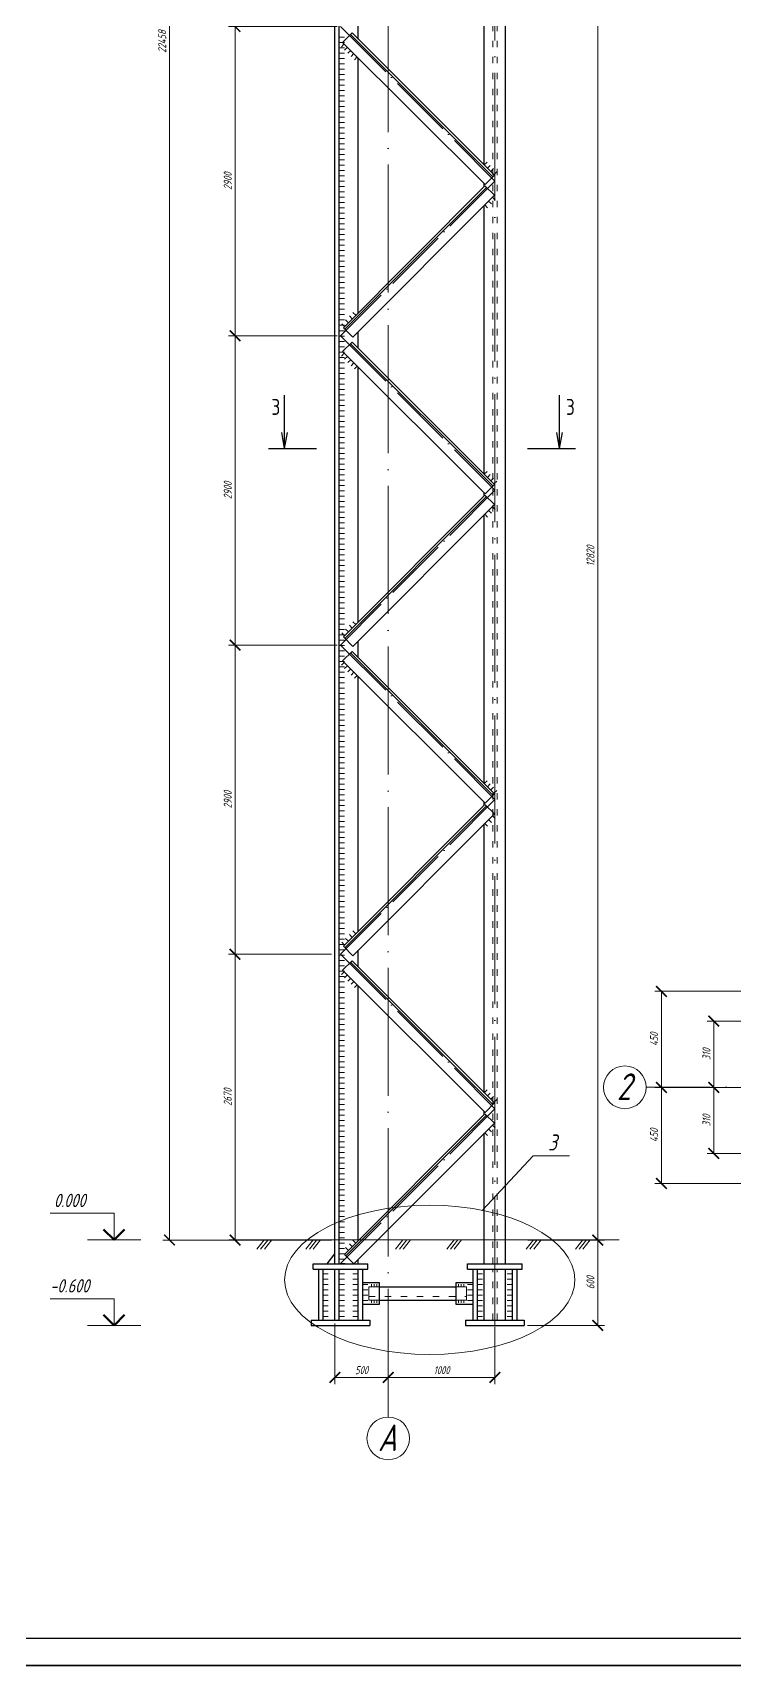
# Model space of a CAD drawing. Header units: millimetres. Extents: x 1665 to 4316, y 443 to 1647.
# Drawn here: x 2126.7 to 2258.3, y 1053 to 1358.9 of the extents above; entities that cross this region are included whole.
import ezdxf

# ---------------------------------------------------------------- set-up
doc = ezdxf.new("R2010")
doc.units = ezdxf.units.MM
for name, pattern in [('ACAD_ISO03W100', [30, 12, -18]), ('ACAD_ISO04W100', [30, 24, -3, 0, -3]), ('ACAD_ISO10W100', [18, 12, -3, 0, -3])]:
    doc.linetypes.add(name, pattern=pattern)
doc.layers.get('0').update_dxf_attribs({"lineweight": 18})
doc.styles.get("Standard").update_dxf_attribs({"font": 'romans.shx', "width": 0.75, "oblique": 15, "height": 1.5})
doc.dimstyles.new('ISO-25', dxfattribs={"dimtxt": 1.5, "dimasz": 2, "dimexe": 1.25, "dimexo": 0.625, "dimtad": 1, "dimtxsty": 'Standard', "dimblk": 'ARCHTICK', "dimcen": 2.5, "dimadec": 0, "dimazin": 0, "dimtfac": 1, "dimtmove": 0, "dimatfit": 3, "dimldrblk": 'NONE', "dimfxl": 1, "dimlwd": 18, "dimlwe": 18, "dimarcsym": 0})

# ---------------------------------------------------------------- blocks, each defined once
blk = doc.blocks.new('_ArchTick')
at = {"color": 0, "linetype": 'ByBlock', "const_width": 0.15}
blk.add_lwpolyline([(-0.5, -0.5), (0.5, 0.5)], dxfattribs=at)
blk = doc.blocks.new('*D208')
at = {"color": 0, "lineweight": 18, "transparency": 16777216}
for p, q in [((2183.41, 1117.04), (2183.41, 1105.65)), ((2193.41, 1117.04), (2193.41, 1105.65)), ((2183.41, 1106.9), (2193.41, 1106.9))]:
    blk.add_line(p, q, dxfattribs=at)
at = {"layer": 'Defpoints', "color": 0, "transparency": 16777216}
for p in [(2183.41, 1117.66), (2193.41, 1117.66), (2193.41, 1106.9)]:
    blk.add_point(p, dxfattribs=at)
at = {"color": 0, "lineweight": 18, "transparency": 16777216, "xscale": 2, "yscale": 2, "zscale": 2, "rotation": 180}
blk.add_blockref('_ArchTick', (2183.41, 1106.9), dxfattribs=at)
at = {"color": 0, "lineweight": 18, "transparency": 16777216, "xscale": 2, "yscale": 2, "zscale": 2}
blk.add_blockref('_ArchTick', (2193.41, 1106.9), dxfattribs=at)
at = {"color": 0, "transparency": 16777216, "insert": (2188.41, 1108.27), "char_height": 1.5, "attachment_point": 5}
blk.add_mtext('500', dxfattribs=at)
blk = doc.blocks.new('_None')
blk = doc.blocks.new('*D209')
at = {"color": 0, "lineweight": 18, "transparency": 16777216}
for p, q in [((2193.41, 1116.41), (2193.41, 1105.65)), ((2213.41, 1116.41), (2213.41, 1105.65)), ((2193.41, 1106.9), (2213.41, 1106.9))]:
    blk.add_line(p, q, dxfattribs=at)
at = {"layer": 'Defpoints', "color": 0, "transparency": 16777216}
for p in [(2193.41, 1117.04), (2213.41, 1117.04), (2213.41, 1106.9)]:
    blk.add_point(p, dxfattribs=at)
at = {"color": 0, "lineweight": 18, "transparency": 16777216, "xscale": 2, "yscale": 2, "zscale": 2, "rotation": 180}
blk.add_blockref('_ArchTick', (2193.41, 1106.9), dxfattribs=at)
at = {"color": 0, "lineweight": 18, "transparency": 16777216, "xscale": 2, "yscale": 2, "zscale": 2}
blk.add_blockref('_ArchTick', (2213.41, 1106.9), dxfattribs=at)
at = {"color": 0, "transparency": 16777216, "insert": (2203.41, 1108.27), "char_height": 1.5, "attachment_point": 5}
blk.add_mtext('1000', dxfattribs=at)
blk = doc.blocks.new('*D210')
at = {"color": 0, "lineweight": 18, "transparency": 16777216}
for p, q in [((2216.04, 1389.06), (2233.96, 1389.06)), ((2232.71, 1132.66), (2232.71, 1389.06)), ((2219.56, 1132.66), (2233.96, 1132.66))]:
    blk.add_line(p, q, dxfattribs=at)
at = {"layer": 'Defpoints', "color": 0, "transparency": 16777216}
for p in [(2215.41, 1389.06), (2232.71, 1389.06), (2218.93, 1132.66)]:
    blk.add_point(p, dxfattribs=at)
at = {"color": 0, "lineweight": 18, "transparency": 16777216, "xscale": 2, "yscale": 2, "zscale": 2}
for p, rotation in [((2232.71, 1389.06), 90), ((2232.71, 1132.66), 270)]:
    blk.add_blockref('_ArchTick', p, dxfattribs=dict(at, rotation=rotation))
at = {"color": 0, "transparency": 16777216, "insert": (2231.33, 1260.86), "char_height": 1.5, "attachment_point": 5, "rotation": 90}
blk.add_mtext('12820', dxfattribs=at)
blk = doc.blocks.new('*D253')
at = {"color": 0, "lineweight": 18, "transparency": 16777216}
for p, q in [((2182.79, 1186.2), (2163.42, 1186.2)), ((2164.67, 1132.66), (2164.67, 1186.2)), ((2182.79, 1132.66), (2163.42, 1132.66))]:
    blk.add_line(p, q, dxfattribs=at)
at = {"layer": 'Defpoints', "color": 0, "transparency": 16777216}
for p in [(2164.67, 1186.2), (2183.41, 1186.2), (2183.41, 1132.66)]:
    blk.add_point(p, dxfattribs=at)
at = {"color": 0, "lineweight": 18, "transparency": 16777216, "xscale": 2, "yscale": 2, "zscale": 2}
for p, rotation in [((2164.67, 1186.2), 90), ((2164.67, 1132.66), 270)]:
    blk.add_blockref('_ArchTick', p, dxfattribs=dict(at, rotation=rotation))
at = {"color": 0, "transparency": 16777216, "insert": (2163.3, 1159.43), "char_height": 1.5, "attachment_point": 5, "rotation": 90}
blk.add_mtext('2670', dxfattribs=at)
blk = doc.blocks.new('*D254')
at = {"color": 0, "lineweight": 18, "transparency": 16777216}
for p, q in [((2183.83, 1244.16), (2163.42, 1244.16)), ((2164.67, 1186.2), (2164.67, 1244.16)), ((2182.79, 1186.2), (2163.42, 1186.2))]:
    blk.add_line(p, q, dxfattribs=at)
at = {"layer": 'Defpoints', "color": 0, "transparency": 16777216}
for p in [(2164.67, 1244.16), (2184.46, 1244.16), (2183.41, 1186.2)]:
    blk.add_point(p, dxfattribs=at)
at = {"color": 0, "lineweight": 18, "transparency": 16777216, "xscale": 2, "yscale": 2, "zscale": 2}
for p, rotation in [((2164.67, 1244.16), 90), ((2164.67, 1186.2), 270)]:
    blk.add_blockref('_ArchTick', p, dxfattribs=dict(at, rotation=rotation))
at = {"color": 0, "transparency": 16777216, "insert": (2163.3, 1215.18), "char_height": 1.5, "attachment_point": 5, "rotation": 90}
blk.add_mtext('2900', dxfattribs=at)
blk = doc.blocks.new('*D255')
at = {"color": 0, "lineweight": 18, "transparency": 16777216}
for p, q in [((2183.83, 1302.11), (2163.42, 1302.11)), ((2164.67, 1244.16), (2164.67, 1302.11)), ((2183.83, 1244.16), (2163.42, 1244.16))]:
    blk.add_line(p, q, dxfattribs=at)
at = {"layer": 'Defpoints', "color": 0, "transparency": 16777216}
for p in [(2164.67, 1302.11), (2184.46, 1302.11), (2184.46, 1244.16)]:
    blk.add_point(p, dxfattribs=at)
at = {"color": 0, "lineweight": 18, "transparency": 16777216, "xscale": 2, "yscale": 2, "zscale": 2}
for p, rotation in [((2164.67, 1302.11), 90), ((2164.67, 1244.16), 270)]:
    blk.add_blockref('_ArchTick', p, dxfattribs=dict(at, rotation=rotation))
at = {"color": 0, "transparency": 16777216, "insert": (2163.3, 1273.13), "char_height": 1.5, "attachment_point": 5, "rotation": 90}
blk.add_mtext('2900', dxfattribs=at)
blk = doc.blocks.new('*D256')
at = {"color": 0, "lineweight": 18, "transparency": 16777216}
for p, q in [((2183.83, 1360.06), (2163.42, 1360.06)), ((2164.67, 1302.11), (2164.67, 1360.06)), ((2183.83, 1302.11), (2163.42, 1302.11))]:
    blk.add_line(p, q, dxfattribs=at)
at = {"layer": 'Defpoints', "color": 0, "transparency": 16777216}
for p in [(2164.67, 1360.06), (2184.46, 1360.06), (2184.46, 1302.11)]:
    blk.add_point(p, dxfattribs=at)
at = {"color": 0, "lineweight": 18, "transparency": 16777216, "xscale": 2, "yscale": 2, "zscale": 2}
for p, rotation in [((2164.67, 1360.06), 90), ((2164.67, 1302.11), 270)]:
    blk.add_blockref('_ArchTick', p, dxfattribs=dict(at, rotation=rotation))
at = {"color": 0, "transparency": 16777216, "insert": (2163.3, 1331.09), "char_height": 1.5, "attachment_point": 5, "rotation": 90}
blk.add_mtext('2900', dxfattribs=at)
blk = doc.blocks.new('*D264')
at = {"color": 0, "lineweight": 18, "transparency": 16777216}
for p, q in [((2182.79, 1581.83), (2151.14, 1581.83)), ((2152.39, 1132.66), (2152.39, 1581.83)), ((2182.79, 1132.66), (2151.14, 1132.66))]:
    blk.add_line(p, q, dxfattribs=at)
at = {"layer": 'Defpoints', "color": 0, "transparency": 16777216}
for p in [(2152.39, 1581.83), (2183.41, 1581.83), (2183.41, 1132.66)]:
    blk.add_point(p, dxfattribs=at)
at = {"color": 0, "lineweight": 18, "transparency": 16777216, "xscale": 2, "yscale": 2, "zscale": 2}
for p, rotation in [((2152.39, 1581.83), 90), ((2152.39, 1132.66), 270)]:
    blk.add_blockref('_ArchTick', p, dxfattribs=dict(at, rotation=rotation))
at = {"color": 0, "transparency": 16777216, "insert": (2151.01, 1357.25), "char_height": 1.5, "attachment_point": 5, "rotation": 90}
blk.add_mtext('22458', dxfattribs=at)
blk = doc.blocks.new('*D309')
at = {"color": 0, "lineweight": 18, "transparency": 16777216}
for p, q in [((2271.85, 1173.67), (2253.21, 1173.67)), ((2254.46, 1161.27), (2254.46, 1173.67)), ((2271.85, 1161.27), (2253.21, 1161.27))]:
    blk.add_line(p, q, dxfattribs=at)
at = {"layer": 'Defpoints', "color": 0, "transparency": 16777216}
for p in [(2254.46, 1173.67), (2272.47, 1173.67), (2272.47, 1161.27)]:
    blk.add_point(p, dxfattribs=at)
at = {"color": 0, "lineweight": 18, "transparency": 16777216, "xscale": 2, "yscale": 2, "zscale": 2}
for p, rotation in [((2254.46, 1173.67), 90), ((2254.46, 1161.27), 270)]:
    blk.add_blockref('_ArchTick', p, dxfattribs=dict(at, rotation=rotation))
at = {"color": 0, "transparency": 16777216, "insert": (2253.09, 1167.47), "char_height": 1.5, "attachment_point": 5, "rotation": 90}
blk.add_mtext('310', dxfattribs=at)
blk = doc.blocks.new('*D296')
at = {"color": 0, "lineweight": 18, "transparency": 16777216}
for p, q in [((2271.85, 1161.27), (2253.21, 1161.27)), ((2254.46, 1148.87), (2254.46, 1161.27)), ((2271.85, 1148.87), (2253.21, 1148.87))]:
    blk.add_line(p, q, dxfattribs=at)
at = {"layer": 'Defpoints', "color": 0, "transparency": 16777216}
for p in [(2254.46, 1161.27), (2272.47, 1161.27), (2272.47, 1148.87)]:
    blk.add_point(p, dxfattribs=at)
at = {"color": 0, "lineweight": 18, "transparency": 16777216, "xscale": 2, "yscale": 2, "zscale": 2}
for p, rotation in [((2254.46, 1161.27), 90), ((2254.46, 1148.87), 270)]:
    blk.add_blockref('_ArchTick', p, dxfattribs=dict(at, rotation=rotation))
at = {"color": 0, "transparency": 16777216, "insert": (2253.09, 1155.07), "char_height": 1.5, "attachment_point": 5, "rotation": 90}
blk.add_mtext('310', dxfattribs=at)
blk = doc.blocks.new('*D310')
at = {"color": 0, "lineweight": 18, "transparency": 16777216}
for p, q in [((2273.88, 1179.27), (2243.39, 1179.27)), ((2244.64, 1179.27), (2244.64, 1161.27)), ((2273.88, 1161.27), (2243.39, 1161.27))]:
    blk.add_line(p, q, dxfattribs=at)
at = {"layer": 'Defpoints', "color": 0, "transparency": 16777216}
for p in [(2274.5, 1179.27), (2244.64, 1161.27), (2274.5, 1161.27)]:
    blk.add_point(p, dxfattribs=at)
at = {"color": 0, "lineweight": 18, "transparency": 16777216, "xscale": 2, "yscale": 2, "zscale": 2}
for p, rotation in [((2244.64, 1179.27), 90), ((2244.64, 1161.27), 270)]:
    blk.add_blockref('_ArchTick', p, dxfattribs=dict(at, rotation=rotation))
at = {"color": 0, "transparency": 16777216, "insert": (2243.27, 1170.27), "char_height": 1.5, "attachment_point": 5, "rotation": 90}
blk.add_mtext('450', dxfattribs=at)
blk = doc.blocks.new('*D297')
at = {"color": 0, "lineweight": 18, "transparency": 16777216}
for p, q in [((2274.2, 1161.27), (2243.39, 1161.27)), ((2244.64, 1161.27), (2244.64, 1143.27)), ((2274.2, 1143.27), (2243.39, 1143.27))]:
    blk.add_line(p, q, dxfattribs=at)
at = {"layer": 'Defpoints', "color": 0, "transparency": 16777216}
for p in [(2274.82, 1161.27), (2244.64, 1143.27), (2274.82, 1143.27)]:
    blk.add_point(p, dxfattribs=at)
at = {"color": 0, "lineweight": 18, "transparency": 16777216, "xscale": 2, "yscale": 2, "zscale": 2}
for p, rotation in [((2244.64, 1161.27), 90), ((2244.64, 1143.27), 270)]:
    blk.add_blockref('_ArchTick', p, dxfattribs=dict(at, rotation=rotation))
at = {"color": 0, "transparency": 16777216, "insert": (2243.27, 1152.27), "char_height": 1.5, "attachment_point": 5, "rotation": 90}
blk.add_mtext('450', dxfattribs=at)

msp = doc.modelspace()

# ---------------------------------------------------------------- linework, layer by layer
at = {"linetype": 'ACAD_ISO04W100'}
for p, q in [((2193.411, 1099.492), (2193.411, 1582.725)), ((2213.411, 1116.665), (2213.411, 1389.465))]:
    msp.add_line(p, q, dxfattribs=at)
at = {"lineweight": 30}
for p, q in [((2215.411, 1128.185), (2215.411, 1395.187)), ((2183.411, 1128.185), (2183.411, 1389.465)), ((2184.211, 1128.185), (2184.211, 1389.465)), ((2211.411, 1334.114), (2211.411, 1384.485)), ((2187.771, 1357.717), (2187.771, 1360.808)), ((2187.771, 1306.392), (2187.771, 1354.184)), ((2211.411, 1330.07), (2211.411, 1330.581)), ((2211.411, 1276.16), (2211.411, 1326.531)), ((2187.771, 1299.763), (2187.771, 1302.854)), ((2187.771, 1248.438), (2187.771, 1296.23)), ((2173.963, 1280.999), (2173.963, 1290.999)), ((2225.557, 1280.999), (2225.557, 1290.999)), ((2173.963, 1280.999), (2173.434, 1284.003)), ((2173.963, 1280.999), (2174.493, 1284.003)), ((2225.557, 1280.999), (2225.027, 1284.003)), ((2225.557, 1280.999), (2226.086, 1284.003)), ((2170.963, 1280.999), (2179.963, 1280.999)), ((2219.557, 1280.999), (2228.557, 1280.999)), ((2211.411, 1272.116), (2211.411, 1272.627)), ((2211.411, 1218.206), (2211.411, 1268.577)), ((2187.771, 1241.809), (2187.771, 1244.9)), ((2187.771, 1190.484), (2187.771, 1238.276)), ((2211.411, 1214.162), (2211.411, 1214.673)), ((2211.411, 1160.252), (2211.411, 1210.623)), ((2187.771, 1183.855), (2187.771, 1186.946)), ((2187.771, 1132.53), (2187.771, 1180.322)), ((2211.411, 1156.208), (2211.411, 1156.719)), ((2211.411, 1128.185), (2211.411, 1152.669)), ((2181.923, 1128.185), (2183.411, 1130.065)), ((2187.771, 1128.185), (2187.771, 1128.992)), ((2179.331, 1128.185), (2189.571, 1128.185)), ((2179.331, 1127.185), (2179.331, 1128.185)), ((2179.331, 1127.185), (2189.571, 1127.185)), ((2180.331, 1127.185), (2180.331, 1117.665)), ((2181.131, 1127.185), (2181.131, 1117.665)), ((2183.411, 1117.665), (2183.411, 1127.185)), ((2184.211, 1117.665), (2184.211, 1127.185)), ((2187.771, 1117.665), (2187.771, 1127.185)), ((2188.571, 1127.185), (2188.571, 1117.665)), ((2189.571, 1127.185), (2189.571, 1128.185)), ((2208.285, 1128.185), (2218.525, 1128.185)), ((2208.285, 1127.185), (2208.285, 1128.185)), ((2208.285, 1127.185), (2218.525, 1127.185)), ((2209.285, 1127.185), (2209.285, 1117.665)), ((2210.085, 1127.185), (2210.085, 1117.665)), ((2211.411, 1117.665), (2211.411, 1127.185)), ((2215.411, 1117.665), (2215.411, 1127.185)), ((2216.725, 1117.665), (2216.725, 1127.185)), ((2217.525, 1127.185), (2217.525, 1117.665)), ((2218.525, 1127.185), (2218.525, 1128.185)), ((2191.771, 1124.665), (2188.571, 1124.665)), ((2191.771, 1120.665), (2191.771, 1124.665)), ((2191.771, 1123.899), (2206.085, 1123.899)), ((2209.285, 1124.665), (2206.085, 1124.665)), ((2206.085, 1124.665), (2206.085, 1120.665)), ((2188.571, 1120.665), (2191.771, 1120.665)), ((2191.771, 1121.399), (2206.085, 1121.399)), ((2206.085, 1120.665), (2209.285, 1120.665)), ((2178.937, 1117.665), (2189.977, 1117.665)), ((2178.937, 1117.665), (2178.937, 1116.665)), ((2189.977, 1117.665), (2189.977, 1116.665)), ((2207.891, 1117.665), (2218.931, 1117.665)), ((2207.891, 1117.665), (2207.891, 1116.665)), ((2218.931, 1117.665), (2218.931, 1116.665)), ((2178.937, 1116.665), (2189.977, 1116.665)), ((2207.891, 1116.665), (2218.931, 1116.665)), ((2501.02, 1057.955), (1685.02, 1057.955))]:
    msp.add_line(p, q, dxfattribs=at)
at = {"linetype": 'ACAD_ISO03W100', "ltscale": 0.1}
for p, q in [((2213.011, 1128.185), (2213.011, 1393.336)), ((2213.811, 1128.185), (2213.811, 1393.336)), ((2213.011, 1117.665), (2213.011, 1127.185)), ((2213.811, 1117.665), (2213.811, 1127.185))]:
    msp.add_line(p, q, dxfattribs=at)
at = {"linetype": 'ACAD_ISO04W100', "ltscale": 0.5}
for p, q in [((2184.457, 1360.065), (2213.411, 1331.111)), ((2213.411, 1331.111), (2184.457, 1302.111)), ((2184.457, 1302.111), (2213.411, 1273.157)), ((2213.411, 1273.157), (2184.457, 1244.157)), ((2184.457, 1244.157), (2213.411, 1215.203)), ((2213.411, 1215.203), (2184.457, 1186.203)), ((2184.457, 1186.203), (2213.411, 1157.249)), ((2213.411, 1157.249), (2184.457, 1128.249))]:
    msp.add_line(p, q, dxfattribs=at)
for p, q in [((2186.623, 1358.863), (2184.856, 1357.095)), ((2185.211, 1358.065), (2184.211, 1358.065)), ((2185.211, 1357.065), (2184.211, 1357.065)), ((2185.211, 1356.065), (2184.211, 1356.065)), ((2185.159, 1356.792), (2184.627, 1356.26)), ((2185.765, 1356.187), (2185.233, 1355.655)), ((2186.371, 1355.582), (2185.839, 1355.05)), ((2185.211, 1355.065), (2184.211, 1355.065)), ((2185.211, 1354.065), (2184.211, 1354.065)), ((2185.211, 1353.065), (2184.211, 1353.065)), ((2186.978, 1354.976), (2186.446, 1354.444)), ((2187.584, 1354.371), (2187.052, 1353.839)), ((2185.211, 1352.065), (2184.211, 1352.065)), ((2185.211, 1351.065), (2184.211, 1351.065)), ((2185.211, 1350.065), (2184.211, 1350.065)), ((2185.211, 1349.065), (2184.211, 1349.065)), ((2185.211, 1348.065), (2184.211, 1348.065)), ((2185.211, 1347.065), (2184.211, 1347.065)), ((2185.211, 1346.065), (2184.211, 1346.065)), ((2185.211, 1345.065), (2184.211, 1345.065)), ((2185.211, 1344.065), (2184.211, 1344.065)), ((2185.211, 1343.065), (2184.211, 1343.065)), ((2185.211, 1342.065), (2184.211, 1342.065)), ((2185.211, 1341.065), (2184.211, 1341.065)), ((2185.211, 1340.065), (2184.211, 1340.065)), ((2185.211, 1339.065), (2184.211, 1339.065)), ((2185.211, 1338.065), (2184.211, 1338.065)), ((2185.211, 1337.065), (2184.211, 1337.065)), ((2185.211, 1336.065), (2184.211, 1336.065)), ((2185.211, 1335.065), (2184.211, 1335.065)), ((2185.211, 1334.065), (2184.211, 1334.065)), ((2211.943, 1334.646), (2211.411, 1334.114)), ((2212.55, 1334.041), (2212.018, 1333.509)), ((2185.211, 1333.065), (2184.211, 1333.065)), ((2185.211, 1332.065), (2184.211, 1332.065)), ((2185.211, 1331.065), (2184.211, 1331.065)), ((2213.326, 1332.202), (2211.558, 1330.435)), ((2213.156, 1333.436), (2212.624, 1332.903)), ((2213.762, 1332.83), (2213.23, 1332.298)), ((2185.211, 1330.065), (2184.211, 1330.065)), ((2185.211, 1329.065), (2184.211, 1329.065)), ((2185.211, 1328.065), (2184.211, 1328.065)), ((2211.539, 1330.198), (2213.307, 1328.43)), ((2212.947, 1328.069), (2213.482, 1327.534)), ((2185.211, 1327.065), (2184.211, 1327.065)), ((2185.211, 1326.065), (2184.211, 1326.065)), ((2185.211, 1325.065), (2184.211, 1325.065)), ((2211.506, 1326.626), (2212.041, 1326.091)), ((2212.226, 1327.348), (2212.761, 1326.813)), ((2185.211, 1324.065), (2184.211, 1324.065)), ((2185.211, 1323.065), (2184.211, 1323.065)), ((2185.211, 1322.065), (2184.211, 1322.065)), ((2185.211, 1321.065), (2184.211, 1321.065)), ((2185.211, 1320.065), (2184.211, 1320.065)), ((2185.211, 1319.065), (2184.211, 1319.065)), ((2185.211, 1318.065), (2184.211, 1318.065)), ((2185.211, 1317.065), (2184.211, 1317.065)), ((2185.211, 1316.065), (2184.211, 1316.065)), ((2185.211, 1315.065), (2184.211, 1315.065)), ((2185.211, 1314.065), (2184.211, 1314.065)), ((2185.211, 1313.065), (2184.211, 1313.065)), ((2185.211, 1312.065), (2184.211, 1312.065)), ((2185.211, 1311.065), (2184.211, 1311.065)), ((2185.211, 1310.065), (2184.211, 1310.065)), ((2185.211, 1309.065), (2184.211, 1309.065)), ((2185.211, 1308.065), (2184.211, 1308.065)), ((2185.211, 1307.065), (2184.211, 1307.065)), ((2186.792, 1306.481), (2187.326, 1305.947)), ((2185.211, 1306.065), (2184.211, 1306.065)), ((2185.211, 1305.065), (2184.211, 1305.065)), ((2185.211, 1304.065), (2184.211, 1304.065)), ((2184.688, 1304.375), (2185.223, 1303.84)), ((2184.999, 1303.616), (2186.767, 1301.848)), ((2185.408, 1305.096), (2185.943, 1304.561)), ((2186.129, 1305.818), (2186.664, 1305.283)), ((2185.211, 1303.065), (2184.211, 1303.065)), ((2185.211, 1302.065), (2184.211, 1302.065)), ((2185.211, 1301.065), (2184.211, 1301.065)), ((2186.623, 1300.909), (2184.856, 1299.141)), ((2185.211, 1300.065), (2184.211, 1300.065)), ((2185.211, 1299.065), (2184.211, 1299.065)), ((2185.211, 1298.065), (2184.211, 1298.065)), ((2185.159, 1298.838), (2184.627, 1298.306)), ((2185.765, 1298.233), (2185.233, 1297.701)), ((2186.371, 1297.628), (2185.839, 1297.096)), ((2185.211, 1297.065), (2184.211, 1297.065)), ((2185.211, 1296.065), (2184.211, 1296.065)), ((2185.211, 1295.065), (2184.211, 1295.065)), ((2186.978, 1297.022), (2186.446, 1296.49)), ((2187.584, 1296.417), (2187.052, 1295.885)), ((2185.211, 1294.065), (2184.211, 1294.065)), ((2185.211, 1293.065), (2184.211, 1293.065)), ((2185.211, 1292.065), (2184.211, 1292.065)), ((2185.211, 1291.065), (2184.211, 1291.065)), ((2185.211, 1290.065), (2184.211, 1290.065)), ((2185.211, 1289.065), (2184.211, 1289.065)), ((2185.211, 1288.065), (2184.211, 1288.065)), ((2185.211, 1287.065), (2184.211, 1287.065)), ((2185.211, 1286.065), (2184.211, 1286.065)), ((2185.211, 1285.065), (2184.211, 1285.065)), ((2185.211, 1284.065), (2184.211, 1284.065)), ((2185.211, 1283.065), (2184.211, 1283.065)), ((2185.211, 1282.065), (2184.211, 1282.065)), ((2185.211, 1281.065), (2184.211, 1281.065)), ((2185.211, 1280.065), (2184.211, 1280.065)), ((2185.211, 1279.065), (2184.211, 1279.065)), ((2185.211, 1278.065), (2184.211, 1278.065)), ((2185.211, 1277.065), (2184.211, 1277.065)), ((2185.211, 1276.065), (2184.211, 1276.065)), ((2211.943, 1276.692), (2211.411, 1276.16)), ((2212.55, 1276.087), (2212.018, 1275.555)), ((2185.211, 1275.065), (2184.211, 1275.065)), ((2185.211, 1274.065), (2184.211, 1274.065)), ((2185.211, 1273.065), (2184.211, 1273.065)), ((2213.326, 1274.248), (2211.558, 1272.481)), ((2213.156, 1275.482), (2212.624, 1274.949)), ((2213.762, 1274.876), (2213.23, 1274.344)), ((2185.211, 1272.065), (2184.211, 1272.065)), ((2185.211, 1271.065), (2184.211, 1271.065)), ((2185.211, 1270.065), (2184.211, 1270.065)), ((2211.539, 1272.244), (2213.307, 1270.476)), ((2212.947, 1270.115), (2213.482, 1269.58)), ((2185.211, 1269.065), (2184.211, 1269.065)), ((2185.211, 1268.065), (2184.211, 1268.065)), ((2185.211, 1267.065), (2184.211, 1267.065)), ((2211.506, 1268.672), (2212.041, 1268.137)), ((2212.226, 1269.394), (2212.761, 1268.859)), ((2185.211, 1266.065), (2184.211, 1266.065)), ((2185.211, 1265.065), (2184.211, 1265.065)), ((2185.211, 1264.065), (2184.211, 1264.065)), ((2185.211, 1263.065), (2184.211, 1263.065)), ((2185.211, 1262.065), (2184.211, 1262.065)), ((2185.211, 1261.065), (2184.211, 1261.065)), ((2185.211, 1260.065), (2184.211, 1260.065)), ((2185.211, 1259.065), (2184.211, 1259.065)), ((2185.211, 1258.065), (2184.211, 1258.065)), ((2185.211, 1257.065), (2184.211, 1257.065)), ((2185.211, 1256.065), (2184.211, 1256.065)), ((2185.211, 1255.065), (2184.211, 1255.065)), ((2185.211, 1254.065), (2184.211, 1254.065)), ((2185.211, 1253.065), (2184.211, 1253.065)), ((2185.211, 1252.065), (2184.211, 1252.065)), ((2185.211, 1251.065), (2184.211, 1251.065)), ((2185.211, 1250.065), (2184.211, 1250.065)), ((2185.211, 1249.065), (2184.211, 1249.065)), ((2186.792, 1248.527), (2187.326, 1247.993)), ((2185.211, 1248.065), (2184.211, 1248.065)), ((2185.211, 1247.065), (2184.211, 1247.065)), ((2185.211, 1246.065), (2184.211, 1246.065)), ((2184.688, 1246.421), (2185.223, 1245.886)), ((2184.999, 1245.662), (2186.767, 1243.894)), ((2185.408, 1247.142), (2185.943, 1246.607)), ((2186.129, 1247.864), (2186.664, 1247.329)), ((2185.211, 1245.065), (2184.211, 1245.065)), ((2185.211, 1244.065), (2184.211, 1244.065)), ((2185.211, 1243.065), (2184.211, 1243.065)), ((2186.623, 1242.955), (2184.856, 1241.187)), ((2185.211, 1242.065), (2184.211, 1242.065)), ((2185.211, 1241.065), (2184.211, 1241.065)), ((2185.211, 1240.065), (2184.211, 1240.065)), ((2185.159, 1240.884), (2184.627, 1240.352)), ((2185.765, 1240.279), (2185.233, 1239.747)), ((2186.371, 1239.674), (2185.839, 1239.142)), ((2185.211, 1239.065), (2184.211, 1239.065)), ((2185.211, 1238.065), (2184.211, 1238.065)), ((2185.211, 1237.065), (2184.211, 1237.065)), ((2185.211, 1236.065), (2184.211, 1236.065)), ((2186.978, 1239.068), (2186.446, 1238.536)), ((2187.584, 1238.463), (2187.052, 1237.931)), ((2185.211, 1235.065), (2184.211, 1235.065)), ((2185.211, 1234.065), (2184.211, 1234.065)), ((2185.211, 1233.065), (2184.211, 1233.065)), ((2185.211, 1232.065), (2184.211, 1232.065)), ((2185.211, 1231.065), (2184.211, 1231.065)), ((2185.211, 1230.065), (2184.211, 1230.065)), ((2185.211, 1229.065), (2184.211, 1229.065)), ((2185.211, 1228.065), (2184.211, 1228.065)), ((2185.211, 1227.065), (2184.211, 1227.065)), ((2185.211, 1226.065), (2184.211, 1226.065)), ((2185.211, 1225.065), (2184.211, 1225.065)), ((2185.211, 1224.065), (2184.211, 1224.065)), ((2185.211, 1223.065), (2184.211, 1223.065)), ((2185.211, 1222.065), (2184.211, 1222.065)), ((2185.211, 1221.065), (2184.211, 1221.065)), ((2185.211, 1220.065), (2184.211, 1220.065)), ((2185.211, 1219.065), (2184.211, 1219.065)), ((2185.211, 1218.065), (2184.211, 1218.065)), ((2211.943, 1218.738), (2211.411, 1218.206)), ((2212.55, 1218.133), (2212.018, 1217.601)), ((2185.211, 1217.065), (2184.211, 1217.065)), ((2185.211, 1216.065), (2184.211, 1216.065)), ((2185.211, 1215.065), (2184.211, 1215.065)), ((2213.326, 1216.294), (2211.558, 1214.527)), ((2213.156, 1217.528), (2212.624, 1216.995)), ((2213.762, 1216.922), (2213.23, 1216.39)), ((2185.211, 1214.065), (2184.211, 1214.065)), ((2185.211, 1213.065), (2184.211, 1213.065)), ((2185.211, 1212.065), (2184.211, 1212.065)), ((2211.539, 1214.29), (2213.307, 1212.522)), ((2212.947, 1212.161), (2213.482, 1211.626)), ((2185.211, 1211.065), (2184.211, 1211.065)), ((2185.211, 1210.065), (2184.211, 1210.065)), ((2185.211, 1209.065), (2184.211, 1209.065)), ((2211.506, 1210.718), (2212.041, 1210.183)), ((2212.226, 1211.44), (2212.761, 1210.905)), ((2185.211, 1208.065), (2184.211, 1208.065)), ((2185.211, 1207.065), (2184.211, 1207.065)), ((2185.211, 1206.065), (2184.211, 1206.065)), ((2185.211, 1205.065), (2184.211, 1205.065)), ((2185.211, 1204.065), (2184.211, 1204.065)), ((2185.211, 1203.065), (2184.211, 1203.065)), ((2185.211, 1202.065), (2184.211, 1202.065)), ((2185.211, 1201.065), (2184.211, 1201.065)), ((2185.211, 1200.065), (2184.211, 1200.065)), ((2185.211, 1199.065), (2184.211, 1199.065)), ((2185.211, 1198.065), (2184.211, 1198.065)), ((2185.211, 1197.065), (2184.211, 1197.065)), ((2185.211, 1196.065), (2184.211, 1196.065)), ((2185.211, 1195.065), (2184.211, 1195.065)), ((2185.211, 1194.065), (2184.211, 1194.065)), ((2185.211, 1193.065), (2184.211, 1193.065)), ((2185.211, 1192.065), (2184.211, 1192.065)), ((2185.211, 1191.065), (2184.211, 1191.065)), ((2186.792, 1190.573), (2187.326, 1190.039)), ((2185.211, 1190.065), (2184.211, 1190.065)), ((2185.211, 1189.065), (2184.211, 1189.065)), ((2185.211, 1188.065), (2184.211, 1188.065)), ((2184.688, 1188.467), (2185.223, 1187.932)), ((2184.999, 1187.708), (2186.767, 1185.94)), ((2185.408, 1189.188), (2185.943, 1188.653)), ((2186.129, 1189.91), (2186.664, 1189.375)), ((2185.211, 1187.065), (2184.211, 1187.065)), ((2185.211, 1186.065), (2184.211, 1186.065)), ((2185.211, 1185.065), (2184.211, 1185.065)), ((2185.211, 1184.065), (2184.211, 1184.065)), ((2186.623, 1185.001), (2184.856, 1183.233)), ((2185.211, 1183.065), (2184.211, 1183.065)), ((2185.211, 1182.065), (2184.211, 1182.065)), ((2185.211, 1181.065), (2184.211, 1181.065)), ((2185.159, 1182.93), (2184.627, 1182.398)), ((2185.765, 1182.325), (2185.233, 1181.793)), ((2186.371, 1181.72), (2185.839, 1181.188)), ((2186.978, 1181.114), (2186.446, 1180.582)), ((2185.211, 1180.065), (2184.211, 1180.065)), ((2185.211, 1179.065), (2184.211, 1179.065)), ((2185.211, 1178.065), (2184.211, 1178.065)), ((2187.584, 1180.509), (2187.052, 1179.977)), ((2185.211, 1177.065), (2184.211, 1177.065)), ((2185.211, 1176.065), (2184.211, 1176.065)), ((2185.211, 1175.065), (2184.211, 1175.065)), ((2185.211, 1174.065), (2184.211, 1174.065)), ((2185.211, 1173.065), (2184.211, 1173.065)), ((2185.211, 1172.065), (2184.211, 1172.065)), ((2185.211, 1171.065), (2184.211, 1171.065)), ((2185.211, 1170.065), (2184.211, 1170.065)), ((2185.211, 1169.065), (2184.211, 1169.065)), ((2185.211, 1168.065), (2184.211, 1168.065)), ((2185.211, 1167.065), (2184.211, 1167.065)), ((2185.211, 1166.065), (2184.211, 1166.065)), ((2185.211, 1165.065), (2184.211, 1165.065)), ((2185.211, 1164.065), (2184.211, 1164.065)), ((2185.211, 1163.065), (2184.211, 1163.065)), ((2185.211, 1162.065), (2184.211, 1162.065)), ((2185.211, 1161.065), (2184.211, 1161.065)), ((2185.211, 1160.065), (2184.211, 1160.065)), ((2211.943, 1160.784), (2211.411, 1160.252)), ((2212.55, 1160.179), (2212.018, 1159.647)), ((2213.156, 1159.574), (2212.624, 1159.041)), ((2185.211, 1159.065), (2184.211, 1159.065)), ((2185.211, 1158.065), (2184.211, 1158.065)), ((2185.211, 1157.065), (2184.211, 1157.065)), ((2213.326, 1158.34), (2211.558, 1156.573)), ((2213.762, 1158.968), (2213.23, 1158.436)), ((2185.211, 1156.065), (2184.211, 1156.065)), ((2185.211, 1155.065), (2184.211, 1155.065)), ((2185.211, 1154.065), (2184.211, 1154.065)), ((2211.539, 1156.336), (2213.307, 1154.568)), ((2212.226, 1153.486), (2212.761, 1152.951)), ((2212.947, 1154.207), (2213.482, 1153.672)), ((2185.211, 1153.065), (2184.211, 1153.065)), ((2185.211, 1152.065), (2184.211, 1152.065)), ((2185.211, 1151.065), (2184.211, 1151.065)), ((2211.506, 1152.764), (2212.041, 1152.229)), ((2185.211, 1150.065), (2184.211, 1150.065)), ((2185.211, 1149.065), (2184.211, 1149.065)), ((2185.211, 1148.065), (2184.211, 1148.065)), ((2211.103, 1138.224), (2220.558, 1148.425)), ((2220.558, 1148.425), (2227.432, 1148.425)), ((2185.211, 1147.065), (2184.211, 1147.065)), ((2185.211, 1146.065), (2184.211, 1146.065)), ((2185.211, 1145.065), (2184.211, 1145.065)), ((2185.211, 1144.065), (2184.211, 1144.065)), ((2185.211, 1143.065), (2184.211, 1143.065)), ((2185.211, 1142.065), (2184.211, 1142.065)), ((2185.211, 1141.065), (2184.211, 1141.065)), ((2185.211, 1140.065), (2184.211, 1140.065)), ((2185.211, 1139.065), (2184.211, 1139.065)), ((2129.982, 1137.665), (2141.982, 1137.665)), ((2141.982, 1132.665), (2141.982, 1137.665)), ((2185.211, 1138.065), (2184.211, 1138.065)), ((2185.211, 1137.065), (2184.211, 1137.065)), ((2185.211, 1136.065), (2184.211, 1136.065)), ((2146.982, 1132.665), (2136.982, 1132.665)), ((2163.497, 1132.665), (2236.695, 1132.665)), ((2170.16, 1132.665), (2168.776, 1130.963)), ((2170.86, 1132.665), (2169.476, 1130.963)), ((2171.56, 1132.665), (2170.176, 1130.963)), ((2179.332, 1132.665), (2177.949, 1130.963)), ((2180.032, 1132.665), (2178.649, 1130.963)), ((2180.732, 1132.665), (2179.349, 1130.963)), ((2185.211, 1135.065), (2184.211, 1135.065)), ((2185.211, 1134.065), (2184.211, 1134.065)), ((2185.211, 1133.065), (2184.211, 1133.065)), ((2185.211, 1132.065), (2184.211, 1132.065)), ((2186.792, 1132.619), (2187.326, 1132.085)), ((2196.173, 1132.665), (2194.79, 1130.963)), ((2196.873, 1132.665), (2195.49, 1130.963)), ((2197.573, 1132.665), (2196.19, 1130.963)), ((2205.756, 1132.665), (2204.372, 1130.963)), ((2206.456, 1132.665), (2205.072, 1130.963)), ((2207.156, 1132.665), (2205.772, 1130.963)), ((2220.668, 1132.665), (2219.284, 1130.963)), ((2221.368, 1132.665), (2219.984, 1130.963)), ((2222.068, 1132.665), (2220.684, 1130.963)), ((2229.887, 1132.665), (2228.503, 1130.963)), ((2230.587, 1132.665), (2229.203, 1130.963)), ((2231.287, 1132.665), (2229.903, 1130.963)), ((2185.211, 1131.065), (2184.211, 1131.065)), ((2185.211, 1130.065), (2184.211, 1130.065)), ((2185.211, 1129.065), (2184.211, 1129.065)), ((2185.198, 1129.952), (2186.965, 1128.185)), ((2185.408, 1131.234), (2185.943, 1130.699)), ((2186.129, 1131.956), (2186.664, 1131.421)), ((2182.131, 1126.322), (2181.131, 1126.322)), ((2185.211, 1126.322), (2184.211, 1126.322)), ((2184.451, 1128.185), (2185.659, 1128.185)), ((2184.457, 1128.249), (2185.329, 1128.249)), ((2187.771, 1126.322), (2186.771, 1126.322)), ((2211.085, 1126.322), (2210.085, 1126.322)), ((2216.725, 1126.322), (2215.725, 1126.322)), ((2182.131, 1125.322), (2181.131, 1125.322)), ((2182.131, 1124.322), (2181.131, 1124.322)), ((2182.131, 1123.322), (2181.131, 1123.322)), ((2185.211, 1125.322), (2184.211, 1125.322)), ((2185.211, 1124.322), (2184.211, 1124.322)), ((2185.211, 1123.322), (2184.211, 1123.322)), ((2187.771, 1125.322), (2186.771, 1125.322)), ((2187.771, 1124.322), (2186.771, 1124.322)), ((2187.771, 1123.322), (2186.771, 1123.322)), ((2189.571, 1124.322), (2188.571, 1124.322)), ((2189.571, 1123.322), (2188.571, 1123.322)), ((2190.271, 1123.899), (2190.271, 1124.399)), ((2190.771, 1123.899), (2190.771, 1124.399)), ((2191.271, 1123.899), (2191.271, 1124.399)), ((2206.585, 1123.899), (2206.585, 1124.399)), ((2207.085, 1123.899), (2207.085, 1124.399)), ((2207.585, 1123.899), (2207.585, 1124.399)), ((2209.285, 1124.322), (2208.285, 1124.322)), ((2209.285, 1123.322), (2208.285, 1123.322)), ((2211.085, 1125.322), (2210.085, 1125.322)), ((2211.085, 1124.322), (2210.085, 1124.322)), ((2211.085, 1123.322), (2210.085, 1123.322)), ((2216.725, 1125.322), (2215.725, 1125.322)), ((2216.725, 1124.322), (2215.725, 1124.322)), ((2216.725, 1123.322), (2215.725, 1123.322)), ((2129.982, 1121.665), (2141.982, 1121.665)), ((2141.982, 1116.665), (2141.982, 1121.665)), ((2182.131, 1122.322), (2181.131, 1122.322)), ((2182.131, 1121.322), (2181.131, 1121.322)), ((2182.131, 1120.322), (2181.131, 1120.322)), ((2185.211, 1122.322), (2184.211, 1122.322)), ((2185.211, 1121.322), (2184.211, 1121.322)), ((2185.211, 1120.322), (2184.211, 1120.322)), ((2187.771, 1122.322), (2186.771, 1122.322)), ((2187.771, 1121.322), (2186.771, 1121.322)), ((2187.771, 1120.322), (2186.771, 1120.322)), ((2189.571, 1122.322), (2188.571, 1122.322)), ((2189.571, 1121.322), (2188.571, 1121.322)), ((2190.271, 1120.899), (2190.271, 1121.399)), ((2190.771, 1120.899), (2190.771, 1121.399)), ((2191.271, 1120.899), (2191.271, 1121.399)), ((2206.585, 1120.899), (2206.585, 1121.399)), ((2207.085, 1120.899), (2207.085, 1121.399)), ((2207.585, 1120.899), (2207.585, 1121.399)), ((2209.285, 1122.322), (2208.285, 1122.322)), ((2209.285, 1121.322), (2208.285, 1121.322)), ((2211.085, 1122.322), (2210.085, 1122.322)), ((2211.085, 1121.322), (2210.085, 1121.322)), ((2211.085, 1120.322), (2210.085, 1120.322)), ((2216.725, 1122.322), (2215.725, 1122.322)), ((2216.725, 1121.322), (2215.725, 1121.322)), ((2216.725, 1120.322), (2215.725, 1120.322)), ((2182.131, 1119.322), (2181.131, 1119.322)), ((2182.131, 1118.322), (2181.131, 1118.322)), ((2185.211, 1119.322), (2184.211, 1119.322)), ((2185.211, 1118.322), (2184.211, 1118.322)), ((2187.771, 1119.322), (2186.771, 1119.322)), ((2187.771, 1118.322), (2186.771, 1118.322)), ((2211.085, 1119.322), (2210.085, 1119.322)), ((2211.085, 1118.322), (2210.085, 1118.322)), ((2216.725, 1119.322), (2215.725, 1119.322)), ((2216.725, 1118.322), (2215.725, 1118.322)), ((2146.982, 1116.665), (2136.982, 1116.665))]:
    msp.add_line(p, q)
at = {"lineweight": 18}
for p, q in [((2213.043, 1331.92), (2186.34, 1358.58)), ((2213.326, 1332.202), (2186.623, 1358.863)), ((2211.558, 1330.435), (2184.856, 1357.095)), ((2211.539, 1330.198), (2184.999, 1303.616)), ((2211.822, 1329.915), (2185.282, 1303.333)), ((2213.307, 1328.43), (2186.767, 1301.848)), ((2213.043, 1273.966), (2186.34, 1300.626)), ((2213.326, 1274.248), (2186.623, 1300.909)), ((2211.558, 1272.481), (2184.856, 1299.141)), ((2211.539, 1272.244), (2184.999, 1245.662)), ((2211.822, 1271.961), (2185.282, 1245.379)), ((2213.307, 1270.476), (2186.767, 1243.894)), ((2213.043, 1216.012), (2186.34, 1242.672)), ((2213.326, 1216.294), (2186.623, 1242.955)), ((2211.558, 1214.527), (2184.856, 1241.187)), ((2211.539, 1214.29), (2184.999, 1187.708)), ((2211.822, 1214.007), (2185.282, 1187.425)), ((2213.307, 1212.522), (2186.767, 1185.94)), ((2213.043, 1158.058), (2186.34, 1184.718)), ((2213.326, 1158.34), (2186.623, 1185.001)), ((2211.558, 1156.573), (2184.856, 1183.233)), ((2211.539, 1156.336), (2185.198, 1129.952)), ((2211.822, 1156.053), (2185.48, 1129.669)), ((2213.307, 1154.568), (2186.965, 1128.185)), ((2219.556, 1132.665), (2233.958, 1132.665)), ((2232.708, 1116.665), (2232.708, 1132.665)), ((2219.556, 1116.665), (2233.958, 1116.665))]:
    msp.add_line(p, q, dxfattribs=at)
at = {"linetype": 'ACAD_ISO10W100'}
msp.add_line((2241.791, 1161.273), (2351.984, 1161.273), dxfattribs=at)
at = {"lineweight": 60}
for p, q in [((2141.982, 1132.665), (2140.002, 1134.644)), ((2141.982, 1132.665), (2143.962, 1134.644)), ((2141.982, 1116.665), (2140.002, 1118.644)), ((2141.982, 1116.665), (2143.962, 1118.644))]:
    msp.add_line(p, q, dxfattribs=at)
at = {"lineweight": 20, "ltscale": 0.05}
for p, q in [((2189.771, 1123.899), (2191.771, 1123.899)), ((2189.771, 1123.899), (2189.771, 1121.399)), ((2206.085, 1123.899), (2208.085, 1123.899)), ((2208.085, 1123.899), (2208.085, 1121.399)), ((2189.771, 1121.399), (2191.771, 1121.399)), ((2206.085, 1121.399), (2208.085, 1121.399))]:
    msp.add_line(p, q, dxfattribs=at)
at = {"linetype": 'ACAD_ISO03W100', "lineweight": 20, "ltscale": 0.1}
msp.add_line((2189.771, 1122.079), (2208.085, 1122.079), dxfattribs=at)
at = {"lineweight": -2}
for p, q in [((2506.02, 1052.955), (1665.02, 1052.955)), ((1665.02, 1052.955), (2506.02, 1052.955))]:
    msp.add_line(p, q, dxfattribs=at)
for centre in [(2237.791, 1161.273), (2193.411, 1095.492)]:
    msp.add_circle(centre, 4)
msp.add_ellipse((2201.187, 1125.201), major_axis=(-27.218, 0), ratio=0.5137822)

# ---------------------------------------------------------------- block references
at = {"lineweight": 18, "xscale": 2, "yscale": 2, "zscale": 2}
for p, rotation in [((2232.708, 1132.665), 90), ((2232.708, 1116.665), 270)]:
    msp.add_blockref('_ArchTick', p, dxfattribs=dict(at, rotation=rotation))

# ---------------------------------------------------------------- texts
for s, width, insert, char_height, attachment_point in [('{\\Q0;3}', 2.98274, (2171.509, 1290.274), 3, 1), ('{\\Q0;3}', 2.98274, (2226.746, 1290.274), 3, 1), ('2', 8.20492, (2237.612, 1161.385), 5, 5), ('3', 5.08103, (2224.207, 1150.94), 3, 5), ('0.000', 12.23031, (2133.672, 1140.075), 2.5, 5), ('-0.600', 12.23031, (2133.672, 1124.075), 2.5, 5), ('А', 8.20492, (2193.233, 1095.605), 5, 5)]:
    msp.add_mtext_dynamic_manual_height_columns(s, width=width, gutter_width=7.5, heights=[0], dxfattribs=dict(insert=insert, char_height=char_height, attachment_point=attachment_point))
at = {"insert": (2231.333, 1124.665), "char_height": 1.5, "attachment_point": 5, "rotation": 90}
msp.add_mtext('600', dxfattribs=at)

# ---------------------------------------------------------------- dimensions: what is measured, and where the dimension line sits
for base, p1, p2, text, picture, middle in [((2152.389, 1581.831), (2183.411, 1132.665), (2183.411, 1581.831), '22458', '*D264', (2151.014, 1357.248)), ((2164.671, 1186.203), (2183.411, 1132.665), (2183.411, 1186.203), '2670', '*D253', (2163.296, 1159.434)), ((2244.644, 1161.273), (2274.503, 1179.273), (2274.503, 1161.273), '450', '*D310', (2243.269, 1170.273)), ((2254.464, 1173.673), (2272.474, 1161.273), (2272.474, 1173.673), '310', '*D309', (2253.089, 1167.473)), ((2244.644, 1143.273), (2274.825, 1161.273), (2274.825, 1143.273), '450', '*D297', (2243.269, 1152.273)), ((2254.464, 1161.273), (2272.474, 1148.873), (2272.474, 1161.273), '310', '*D296', (2253.089, 1155.073))]:
    dim = msp.add_linear_dim(base=base, p1=p1, p2=p2, angle=90, text=text, dimstyle='ISO-25')
    dim.commit()
    dim.dimension.update_dxf_attribs({"geometry": picture, "text_midpoint": middle})
for base, p1, p2, text, picture, middle in [((2232.708, 1389.065), (2218.931, 1132.665), (2215.411, 1389.065), '12820', '*D210', (2231.333, 1260.865)), ((2164.671, 1360.065), (2184.457, 1302.111), (2184.457, 1360.065), '2900', '*D256', (2163.296, 1331.088)), ((2164.671, 1302.111), (2184.457, 1244.157), (2184.457, 1302.111), '2900', '*D255', (2163.296, 1273.134)), ((2164.671, 1244.157), (2183.411, 1186.203), (2184.457, 1244.157), '2900', '*D254', (2163.296, 1215.18))]:
    dim = msp.add_linear_dim(base=base, p1=p1, p2=p2, angle=90, text=text, dimstyle='ISO-25', override={"dimtmove": 1})
    dim.commit()
    dim.dimension.update_dxf_attribs({"geometry": picture, "text_midpoint": middle})
for base, p1, p2, text, picture, middle in [((2193.411, 1106.895), (2183.411, 1117.665), (2193.411, 1117.665), '500', '*D208', (2188.411, 1108.27)), ((2213.411, 1106.895), (2193.411, 1117.04), (2213.411, 1117.04), '1000', '*D209', (2203.411, 1108.27))]:
    dim = msp.add_linear_dim(base=base, p1=p1, p2=p2, text=text, dimstyle='ISO-25')
    dim.commit()
    dim.dimension.update_dxf_attribs({"geometry": picture, "text_midpoint": middle})

doc.saveas('drawing.dxf')
